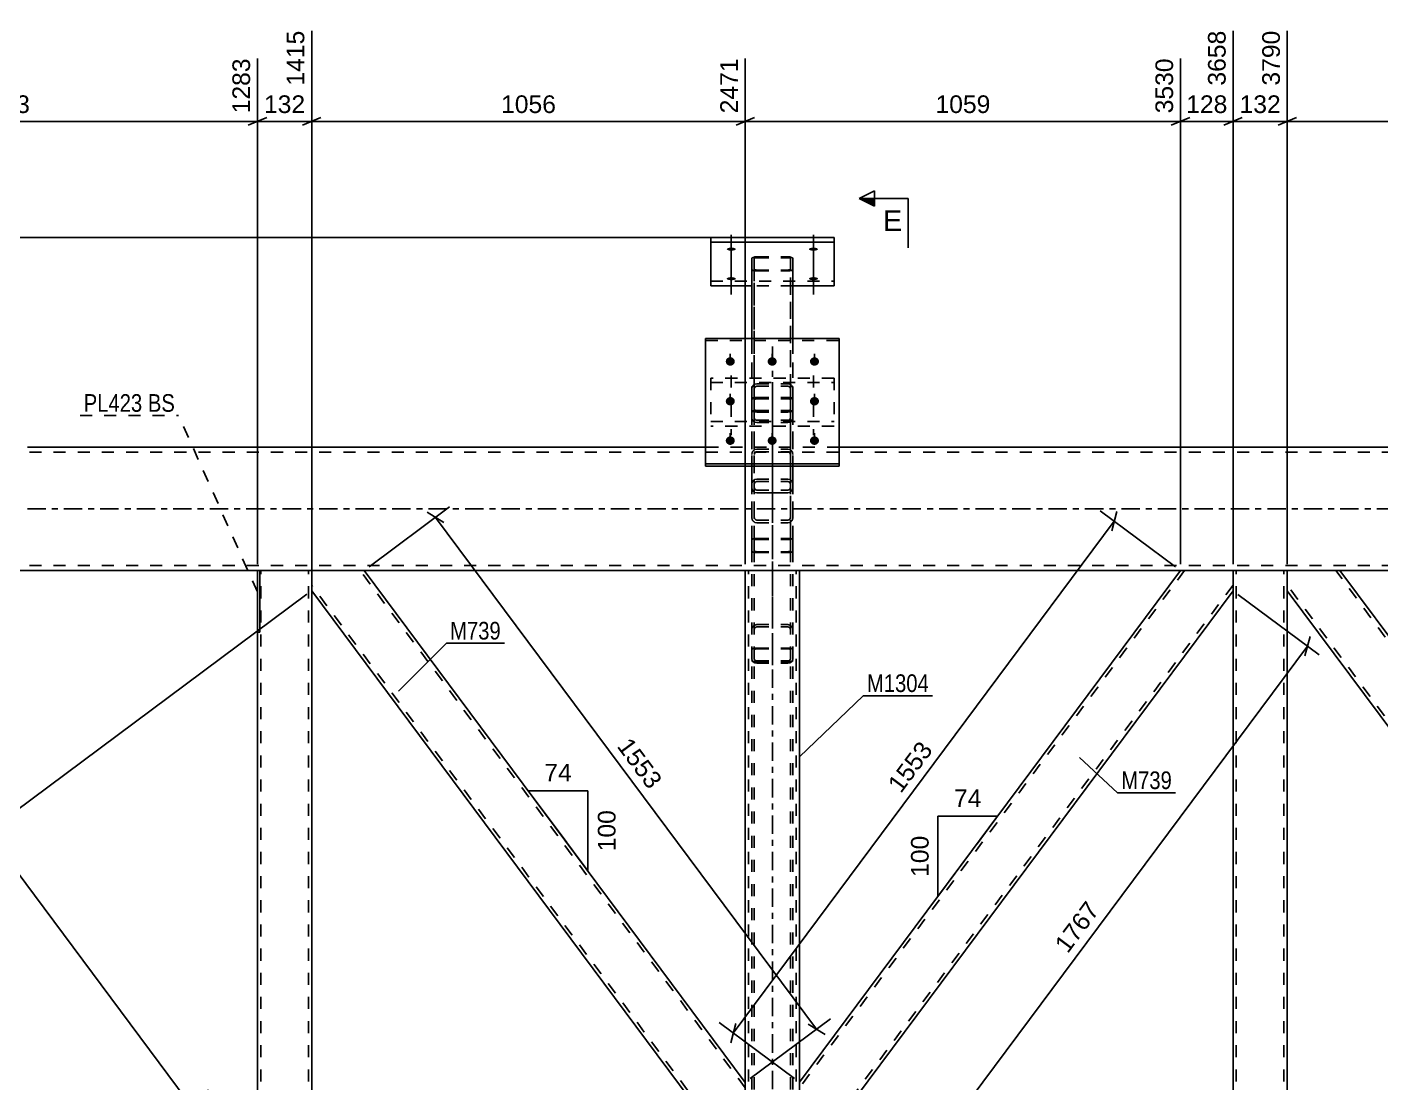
# Model space of a CAD drawing. Header units: millimetres. Extents: x -106 to 1083, y -547 to 294.
# Drawn here: x 45.4 to 265.1, y -93.2 to 78.2 of the extents above; entities that cross this region are included whole.
import ezdxf

# ---------------------------------------------------------------- set-up
doc = ezdxf.new("R2010")
doc.units = ezdxf.units.MM
doc.linetypes.add('DXK_LINE_DOT2', pattern=[3.9198, 1.9599, -1.9599])
doc.linetypes.add('DXK_LINE_DOT3', pattern=[5.9187, 2.979, -0.9799, 0.9799, -0.9799])
doc.styles.add('Arial', font='ARIAL.TTF', dxfattribs={"height": 0.2})
doc.styles.add('Arial Narrow', font='ARIALN.TTF', dxfattribs={"height": 0.2})

# ---------------------------------------------------------------- blocks, each defined once
blk = doc.blocks.new('Part-761556658-1424 - 1390')
at = {"color": 7, "linetype": 'DXK_LINE_DOT3'}
blk.add_line((166.34, -14.24), (166.34, -216.15), dxfattribs=at)
at = {"color": 7, "linetype": 'DXK_LINE_DOT2'}
for p, q in [((163, -22.85), (163.07, -22.75)), ((163, -207.87), (163, -22.85)), ((163.07, -22.75), (163.24, -22.66)), ((163.24, -22.66), (163.5, -22.6)), ((163.43, -22.8), (163.4, -22.85)), ((163.4, -207.87), (163.4, -22.85)), ((163.52, -22.76), (163.43, -22.8)), ((163.5, -22.6), (163.8, -22.58)), ((163.65, -22.73), (163.52, -22.76)), ((163.8, -22.72), (163.65, -22.73)), ((163.8, -22.58), (168.87, -22.58)), ((163.8, -22.72), (168.87, -22.72)), ((168.87, -22.58), (169.18, -22.6)), ((169.02, -22.73), (168.87, -22.72)), ((169.15, -22.76), (169.02, -22.73)), ((169.24, -22.8), (169.15, -22.76)), ((169.18, -22.6), (169.44, -22.66)), ((169.27, -22.85), (169.24, -22.8)), ((169.27, -207.87), (169.27, -22.85)), ((169.44, -22.66), (169.61, -22.75)), ((169.61, -22.75), (169.67, -22.85)), ((169.67, -207.87), (169.67, -22.85)), ((163.07, -24.69), (163, -24.59)), ((163.24, -24.78), (163.07, -24.69)), ((163.5, -24.84), (163.24, -24.78)), ((163.4, -24.59), (163.43, -24.64)), ((163.43, -24.64), (163.52, -24.68)), ((163.8, -24.86), (163.5, -24.84)), ((163.52, -24.68), (163.65, -24.71)), ((163.65, -24.71), (163.8, -24.72)), ((163.8, -24.72), (168.87, -24.72)), ((163.8, -24.86), (168.87, -24.86)), ((168.87, -24.72), (169.02, -24.71)), ((169.18, -24.84), (168.87, -24.86)), ((169.02, -24.71), (169.15, -24.68)), ((169.15, -24.68), (169.24, -24.64)), ((169.44, -24.78), (169.18, -24.84)), ((169.24, -24.64), (169.27, -24.59)), ((169.61, -24.69), (169.44, -24.78)), ((169.67, -24.59), (169.61, -24.69)), ((163.07, -197.73), (163, -198.7)), ((163.8, -196.18), (163.5, -196.37)), ((163.65, -197.53), (163.8, -197.44)), ((163.8, -196.18), (168.87, -196.18)), ((163.8, -197.44), (168.87, -197.44)), ((169.18, -196.37), (168.87, -196.18)), ((168.87, -197.44), (169.02, -197.53)), ((169.67, -198.7), (169.61, -197.73)), ((163.4, -198.7), (163.43, -198.22)), ((169.24, -198.22), (169.27, -198.7)), ((163.4, -202.67), (163, -202.67)), ((169.67, -202.67), (169.27, -202.67)), ((163, -207.87), (163.07, -208.84)), ((163.43, -208.36), (163.4, -207.87)), ((169.27, -207.87), (169.24, -208.36)), ((169.61, -208.84), (169.67, -207.87)), ((163.5, -210.2), (163.8, -210.39)), ((163.8, -209.13), (163.65, -209.04)), ((163.8, -209.13), (168.87, -209.13)), ((163.8, -210.39), (168.87, -210.39)), ((169.02, -209.04), (168.87, -209.13)), ((168.87, -210.39), (169.18, -210.2))]:
    blk.add_line(p, q, dxfattribs=at)
for centre, radius, start, end in [((166.13, -197.96), 3.07, 148.9118, 175.8159), ((164.97, -198.33), 1.54, 148.9118, 175.8159), ((167.71, -198.33), 1.54, 4.1841, 31.0882), ((166.55, -197.96), 3.07, 4.1841, 31.0882), ((164.97, -208.24), 1.54, 184.1841, 211.0882), ((167.71, -208.24), 1.54, 328.9118, 355.8159), ((166.13, -208.61), 3.07, 184.1841, 211.0882), ((166.55, -208.61), 3.07, 328.9118, 355.8159)]:
    blk.add_arc(centre, radius, start, end, dxfattribs=at)
blk = doc.blocks.new('Bolt-761556658-1760 - 1390')
at = {"linetype": 'Continuous'}
for points in [[(159.67, 42.39), (159.82, 42.38), (159.97, 42.37), (160.1, 42.34), (160.22, 42.31), (160.31, 42.26), (160.37, 42.22), (160.4, 42.16), (160.4, 42.11), (160.37, 42.06), (160.31, 42.01), (160.22, 41.97), (160.1, 41.94), (159.97, 41.91), (159.82, 41.89), (159.67, 41.89), (159.52, 41.89), (159.37, 41.91), (159.24, 41.94), (159.13, 41.97), (159.04, 42.01), (158.97, 42.06), (158.94, 42.11), (158.94, 42.16), (158.97, 42.22), (159.04, 42.26), (159.13, 42.31), (159.24, 42.34), (159.37, 42.37), (159.52, 42.38)], [(159.67, 37.6), (159.82, 37.6), (159.97, 37.58), (160.1, 37.55), (160.22, 37.52), (160.31, 37.48), (160.37, 37.43), (160.4, 37.38), (160.4, 37.32), (160.37, 37.27), (160.31, 37.22), (160.22, 37.18), (160.1, 37.15), (159.97, 37.12), (159.82, 37.1), (159.67, 37.1), (159.52, 37.1), (159.37, 37.12), (159.24, 37.15), (159.13, 37.18), (159.04, 37.22), (158.97, 37.27), (158.94, 37.32), (158.94, 37.38), (158.97, 37.43), (159.04, 37.48), (159.13, 37.52), (159.24, 37.55), (159.37, 37.58), (159.52, 37.6)]]:
    blk.add_hatch(color=1, dxfattribs=at).paths.add_polyline_path(points)
at = {"color": 1, "linetype": 'Continuous'}
for p, q in [((159.67, 44.46), (159.67, 39.57)), ((159.67, 39.67), (159.67, 34.78))]:
    blk.add_line(p, q, dxfattribs=at)
blk = doc.blocks.new('Part-761556658-1559 - 1390')
at = {"color": 2, "linetype": 'Continuous'}
for p, q in [((170.74, -93.05), (232.57, -10)), ((241.1, -13.28), (241.1, -10)), ((241.1, -13.28), (171.82, -106.33)), ((170.74, -106), (170.74, -93.05)), ((170.74, -107.79), (170.74, -106))]:
    blk.add_line(p, q, dxfattribs=at)
at = {"color": 7, "linetype": 'DXK_LINE_DOT2'}
for p, q in [((233.23, -10), (170.74, -93.94)), ((241.1, -10), (232.57, -10)), ((241.1, -12.38), (170.74, -106.89)), ((170.74, -107.65), (170.74, -106)), ((171.82, -106.33), (170.74, -107.79))]:
    blk.add_line(p, q, dxfattribs=at)
blk = doc.blocks.new('Part-761556658-1490 - 1390')
at = {"color": 7, "linetype": 'DXK_LINE_DOT2'}
for p, q in [((156.34, 21.23), (156.34, 13.41)), ((176.34, 21.23), (156.34, 21.23)), ((156.34, 20.48), (176.34, 20.48)), ((176.34, 21.23), (176.34, 13.41)), ((156.34, 14.16), (176.34, 14.16)), ((176.34, 13.41), (156.34, 13.41))]:
    blk.add_line(p, q, dxfattribs=at)
blk = doc.blocks.new('Part-761556658-1493 - 1390')
at = {"color": 2, "linetype": 'Continuous'}
for p, q in [((155.5, 6.95), (155.5, 27.67)), ((155.5, 27.67), (177.17, 27.67)), ((177.17, 27.67), (177.17, 6.95)), ((155.5, 7.31), (177.17, 7.31)), ((155.5, 6.95), (177.17, 6.95))]:
    blk.add_line(p, q, dxfattribs=at)
at = {"color": 7, "linetype": 'DXK_LINE_DOT2'}
blk.add_line((155.5, 27.31), (177.17, 27.31), dxfattribs=at)
blk = doc.blocks.new('Part-761556658-1494 - 1390')
at = {"color": 7, "linetype": 'DXK_LINE_DOT2'}
for p, q in [((163.8, 4.84), (163.5, 4.78)), ((163.65, 4.38), (163.8, 4.42)), ((163.8, 4.84), (168.87, 4.84)), ((163.8, 4.42), (168.87, 4.42)), ((169.18, 4.78), (168.87, 4.84)), ((168.87, 4.42), (169.02, 4.38)), ((163.07, 4.32), (163, 3.99)), ((163, -24.31), (163, 3.99)), ((163.4, 3.99), (163.43, 4.15)), ((163.4, -24.31), (163.4, 3.99)), ((163.43, 4.15), (163.52, 4.29)), ((163.52, 4.29), (163.65, 4.38)), ((169.02, 4.38), (169.15, 4.29)), ((169.15, 4.29), (169.24, 4.15)), ((169.24, 4.15), (169.27, 3.99)), ((169.27, -24.31), (169.27, 3.99)), ((169.67, 3.99), (169.61, 4.32)), ((169.67, -24.31), (169.67, 3.99)), ((163, -1.4), (163.07, -1.73)), ((163.43, -1.56), (163.4, -1.4)), ((163.52, -1.7), (163.43, -1.56)), ((163.5, -2.19), (163.8, -2.25)), ((163.65, -1.79), (163.52, -1.7)), ((163.8, -1.83), (163.65, -1.79)), ((163.8, -1.83), (168.87, -1.83)), ((169.02, -1.79), (168.87, -1.83)), ((168.87, -2.25), (169.18, -2.19)), ((169.15, -1.7), (169.02, -1.79)), ((169.24, -1.56), (169.15, -1.7)), ((169.27, -1.4), (169.24, -1.56)), ((169.61, -1.73), (169.67, -1.4)), ((163.8, -2.25), (168.87, -2.25)), ((163, -19.55), (163.07, -19.26)), ((163.07, -19.26), (163.24, -19.01)), ((163.24, -19.01), (163.5, -18.85)), ((163.43, -19.4), (163.4, -19.55)), ((163.52, -19.28), (163.43, -19.4)), ((163.5, -18.85), (163.8, -18.79)), ((163.65, -19.2), (163.52, -19.28)), ((163.8, -19.17), (163.65, -19.2)), ((163.8, -18.79), (168.87, -18.79)), ((163.8, -19.17), (168.87, -19.17)), ((168.87, -18.79), (169.18, -18.85)), ((169.02, -19.2), (168.87, -19.17)), ((169.15, -19.28), (169.02, -19.2)), ((169.24, -19.4), (169.15, -19.28)), ((169.18, -18.85), (169.44, -19.01)), ((169.27, -19.55), (169.24, -19.4)), ((169.44, -19.01), (169.61, -19.26)), ((169.61, -19.26), (169.67, -19.55)), ((163.07, -24.6), (163, -24.31)), ((163.24, -24.84), (163.07, -24.6)), ((163.5, -25), (163.24, -24.84)), ((163.4, -24.31), (163.43, -24.45)), ((163.43, -24.45), (163.52, -24.57)), ((163.8, -25.06), (163.5, -25)), ((163.52, -24.57), (163.65, -24.65)), ((163.65, -24.65), (163.8, -24.68)), ((163.8, -24.68), (168.87, -24.68)), ((163.8, -25.06), (168.87, -25.06)), ((168.87, -24.68), (169.02, -24.65)), ((169.18, -25), (168.87, -25.06)), ((169.02, -24.65), (169.15, -24.57)), ((169.15, -24.57), (169.24, -24.45)), ((169.44, -24.84), (169.18, -25)), ((169.24, -24.45), (169.27, -24.31)), ((169.61, -24.6), (169.44, -24.84)), ((169.67, -24.31), (169.61, -24.6))]:
    blk.add_line(p, q, dxfattribs=at)
at = {"color": 7, "linetype": 'DXK_LINE_DOT3'}
blk.add_line((166.34, -25.34), (166.34, 4.71), dxfattribs=at)
at = {"color": 7, "linetype": 'DXK_LINE_DOT2'}
for centre, start, end in [((163.84, 4.02), 114.3146, 159.2368), ((168.84, 4.02), 20.7632, 65.6854), ((163.84, -1.43), 200.7632, 245.6854), ((168.84, -1.43), 294.3146, 339.2368)]:
    blk.add_arc(centre, 0.827, start, end, dxfattribs=at)
blk = doc.blocks.new('Part-761556658-1560 - 1390')
at = {"color": 7, "linetype": 'DXK_LINE_DOT2'}
for p, q in [((163.07, 19.8), (163, 19.51)), ((163.24, 20.04), (163.07, 19.8)), ((163.5, 20.21), (163.24, 20.04)), ((163.43, 19.65), (163.52, 19.78)), ((163.8, 20.26), (163.5, 20.21)), ((163.52, 19.78), (163.65, 19.86)), ((163.65, 19.86), (163.8, 19.89)), ((163.8, 20.26), (168.87, 20.26)), ((163.8, 19.89), (168.87, 19.89)), ((169.18, 20.21), (168.87, 20.26)), ((168.87, 19.89), (169.02, 19.86)), ((169.02, 19.86), (169.15, 19.78)), ((169.15, 19.78), (169.24, 19.65)), ((169.44, 20.04), (169.18, 20.21)), ((169.61, 19.8), (169.44, 20.04)), ((169.67, 19.51), (169.61, 19.8)), ((163, 19.51), (163, 6.95)), ((163.4, 19.51), (163.43, 19.65)), ((163.4, 19.51), (163.4, 3.45)), ((169.24, 19.65), (169.27, 19.51)), ((169.27, 19.51), (169.27, 3.45)), ((169.67, 19.51), (169.67, 6.95)), ((163, 14.75), (163.07, 14.46)), ((163.07, 14.46), (163.24, 14.22)), ((163.24, 14.22), (163.5, 14.05)), ((163.43, 14.61), (163.4, 14.75)), ((163.52, 14.48), (163.43, 14.61)), ((163.5, 14.05), (163.8, 14)), ((163.65, 14.4), (163.52, 14.48)), ((163.8, 14.37), (163.65, 14.4)), ((163.8, 14.37), (168.87, 14.37)), ((163.8, 14), (168.87, 14)), ((169.02, 14.4), (168.87, 14.37)), ((168.87, 14), (169.18, 14.05)), ((169.15, 14.48), (169.02, 14.4)), ((169.24, 14.61), (169.15, 14.48)), ((169.18, 14.05), (169.44, 14.22)), ((169.27, 14.75), (169.24, 14.61)), ((169.44, 14.22), (169.61, 14.46)), ((169.61, 14.46), (169.67, 14.75)), ((163, 8.84), (163.07, 9.17)), ((163.43, 9), (163.4, 8.84)), ((163.52, 9.14), (163.43, 9)), ((163.5, 9.63), (163.8, 9.69)), ((163.65, 9.23), (163.52, 9.14)), ((163.8, 9.27), (163.65, 9.23)), ((163.8, 9.69), (168.87, 9.69)), ((163.8, 9.27), (168.87, 9.27)), ((168.87, 9.69), (169.18, 9.63)), ((169.02, 9.23), (168.87, 9.27)), ((169.15, 9.14), (169.02, 9.23)), ((169.24, 9), (169.15, 9.14)), ((169.27, 8.84), (169.24, 9)), ((169.61, 9.17), (169.67, 8.84)), ((163.4, 3.45), (163.43, 3.29)), ((163.43, 3.29), (163.52, 3.15)), ((163.52, 3.15), (163.65, 3.06)), ((163.65, 3.06), (163.8, 3.02)), ((163.8, 3.02), (168.87, 3.02)), ((168.87, 3.02), (169.02, 3.06)), ((169.02, 3.06), (169.15, 3.15)), ((169.15, 3.15), (169.24, 3.29)), ((169.24, 3.29), (169.27, 3.45))]:
    blk.add_line(p, q, dxfattribs=at)
at = {"color": 7, "linetype": 'DXK_LINE_DOT3'}
blk.add_line((166.34, 2.72), (166.34, 20.55), dxfattribs=at)
at = {"color": 2, "linetype": 'Continuous'}
for p, q in [((163, 6.95), (163, 3.45)), ((169.67, 6.95), (169.67, 3.45)), ((163.07, 3.12), (163, 3.45)), ((163.8, 2.6), (163.5, 2.66)), ((163.8, 2.6), (168.87, 2.6)), ((169.18, 2.66), (168.87, 2.6)), ((169.67, 3.45), (169.61, 3.12))]:
    blk.add_line(p, q, dxfattribs=at)
at = {"color": 7, "linetype": 'DXK_LINE_DOT2'}
for centre, start, end in [((163.84, 8.87), 114.32, 159.2417), ((168.84, 8.87), 20.7583, 65.68)]:
    blk.add_arc(centre, 0.827, start, end, dxfattribs=at)
at = {"color": 2, "linetype": 'Continuous'}
for centre, start, end in [((163.84, 3.42), 200.7583, 245.68), ((168.84, 3.42), 294.32, 339.2417)]:
    blk.add_arc(centre, 0.827, start, end, dxfattribs=at)
blk = doc.blocks.new('Part-761556658-1634 - 1390')
at = {"color": 7, "linetype": 'DXK_LINE_DOT3'}
blk.add_line((166.34, 26.35), (166.34, -15.34), dxfattribs=at)
at = {"color": 7, "linetype": 'DXK_LINE_DOT2'}
for p, q in [((163, 17.82), (163.06, 17.92)), ((163, 17.82), (163, 16.08)), ((163, -5.08), (163, 17.81)), ((163.06, 17.92), (163.24, 18.01)), ((163.24, 18.01), (163.5, 18.07)), ((163.43, 17.87), (163.4, 17.82)), ((163.4, 17.82), (163.4, 16.08)), ((163.4, -5.08), (163.4, 17.81)), ((163.52, 17.91), (163.43, 17.87)), ((163.5, 18.07), (163.8, 18.09)), ((163.65, 17.94), (163.52, 17.91)), ((163.8, 17.95), (163.65, 17.94)), ((163.8, 18.09), (168.87, 18.09)), ((163.8, 17.95), (168.87, 17.95)), ((168.87, 18.09), (169.18, 18.07)), ((169.02, 17.94), (168.87, 17.95)), ((169.15, 17.91), (169.02, 17.94)), ((169.24, 17.87), (169.15, 17.91)), ((169.18, 18.07), (169.44, 18.01)), ((169.27, 17.82), (169.24, 17.87)), ((169.27, 17.82), (169.27, 16.08)), ((169.27, 17.81), (169.27, -5.08)), ((169.44, 18.01), (169.61, 17.92)), ((169.61, 17.92), (169.67, 17.82)), ((169.67, 17.82), (169.67, 16.08)), ((169.67, -5.08), (169.67, 17.81)), ((163, 16.08), (163, -6.81)), ((163.06, 15.98), (163, 16.08)), ((163.24, 15.89), (163.06, 15.98)), ((163.5, 15.83), (163.24, 15.89)), ((163.4, 16.08), (163.4, -6.81)), ((163.4, 16.08), (163.43, 16.03)), ((163.43, 16.03), (163.52, 15.99)), ((163.8, 15.81), (163.5, 15.83)), ((163.52, 15.99), (163.65, 15.96)), ((163.65, 15.96), (163.8, 15.95)), ((163.8, 15.95), (168.87, 15.95)), ((163.8, 15.81), (168.87, 15.81)), ((168.87, 15.95), (169.02, 15.96)), ((169.18, 15.83), (168.87, 15.81)), ((169.02, 15.96), (169.15, 15.99)), ((169.15, 15.99), (169.24, 16.03)), ((169.44, 15.89), (169.18, 15.83)), ((169.24, 16.03), (169.27, 16.08)), ((169.27, 16.08), (169.27, -6.81)), ((169.61, 15.98), (169.44, 15.89)), ((169.67, 16.08), (169.61, 15.98)), ((169.67, 16.08), (169.67, -6.81)), ((163.07, -4.98), (163, -5.08)), ((163, -6.81), (163, -5.08)), ((163.24, -4.89), (163.07, -4.98)), ((163.5, -4.83), (163.24, -4.89)), ((163.4, -5.08), (163.43, -5.03)), ((163.4, -6.81), (163.4, -5.08)), ((163.43, -5.03), (163.52, -4.99)), ((163.8, -4.81), (163.5, -4.83)), ((163.52, -4.99), (163.65, -4.96)), ((163.65, -4.96), (163.8, -4.95)), ((163.8, -4.81), (168.87, -4.81)), ((163.8, -4.95), (168.87, -4.95)), ((169.18, -4.83), (168.87, -4.81)), ((168.87, -4.95), (169.02, -4.96)), ((169.02, -4.96), (169.15, -4.99)), ((169.15, -4.99), (169.24, -5.03)), ((169.44, -4.89), (169.18, -4.83)), ((169.24, -5.03), (169.27, -5.08)), ((169.27, -5.08), (169.27, -6.81)), ((169.61, -4.98), (169.44, -4.89)), ((169.67, -5.08), (169.61, -4.98)), ((169.67, -6.81), (169.67, -5.08)), ((163, -6.81), (163.07, -6.92)), ((163.07, -6.92), (163.24, -7.01)), ((163.24, -7.01), (163.5, -7.07)), ((163.43, -6.87), (163.4, -6.81)), ((163.52, -6.91), (163.43, -6.87)), ((163.5, -7.07), (163.8, -7.09)), ((163.65, -6.94), (163.52, -6.91)), ((163.8, -6.95), (163.65, -6.94)), ((163.8, -6.95), (168.87, -6.95)), ((163.8, -7.09), (168.87, -7.09)), ((169.02, -6.94), (168.87, -6.95)), ((168.87, -7.09), (169.18, -7.07)), ((169.15, -6.91), (169.02, -6.94)), ((169.24, -6.87), (169.15, -6.91)), ((169.18, -7.07), (169.44, -7.01)), ((169.27, -6.81), (169.24, -6.87)), ((169.44, -7.01), (169.61, -6.92)), ((169.61, -6.92), (169.67, -6.81))]:
    blk.add_line(p, q, dxfattribs=at)
blk = doc.blocks.new('Part-761556658-1639 - 1390')
at = {"color": 7, "linetype": 'DXK_LINE_DOT2'}
for p, q in [((163, 40.62), (163.06, 40.72)), ((163, 40.62), (163, 38.88)), ((163.06, 40.72), (163.24, 40.81)), ((163.24, 40.81), (163.5, 40.87)), ((163.43, 40.67), (163.4, 40.62)), ((163.4, 38.88), (163.4, 40.62)), ((163.4, 40.62), (163.4, 17.7)), ((163.52, 40.71), (163.43, 40.67)), ((163.5, 40.87), (163.8, 40.89)), ((163.65, 40.74), (163.52, 40.71)), ((163.8, 40.75), (163.65, 40.74)), ((163.8, 40.89), (168.87, 40.89)), ((163.8, 40.75), (168.87, 40.75)), ((168.87, 40.89), (169.18, 40.87)), ((169.02, 40.74), (168.87, 40.75)), ((169.15, 40.71), (169.02, 40.74)), ((169.24, 40.67), (169.15, 40.71)), ((169.18, 40.87), (169.44, 40.81)), ((169.27, 40.62), (169.24, 40.67)), ((169.27, 40.62), (169.27, 38.88)), ((169.27, 40.61), (169.27, 17.7)), ((169.44, 40.81), (169.61, 40.72)), ((169.61, 40.72), (169.67, 40.62)), ((169.67, 40.62), (169.67, 38.88)), ((163, 38.88), (163, 15.97)), ((163.06, 38.78), (163, 38.88)), ((163.24, 38.69), (163.06, 38.78)), ((163.5, 38.63), (163.24, 38.69)), ((163.4, 38.88), (163.4, 15.97)), ((163.4, 38.88), (163.43, 38.83)), ((163.43, 38.83), (163.52, 38.79)), ((163.8, 38.61), (163.5, 38.63)), ((163.52, 38.79), (163.65, 38.76)), ((163.65, 38.76), (163.8, 38.75)), ((163.8, 38.75), (168.87, 38.75)), ((163.8, 38.61), (168.87, 38.61)), ((168.87, 38.75), (169.02, 38.76)), ((169.18, 38.63), (168.87, 38.61)), ((169.02, 38.76), (169.15, 38.79)), ((169.15, 38.79), (169.24, 38.83)), ((169.44, 38.69), (169.18, 38.63)), ((169.24, 38.83), (169.27, 38.88)), ((169.27, 15.97), (169.27, 38.88)), ((169.61, 38.78), (169.44, 38.69)), ((169.67, 38.88), (169.61, 38.78)), ((169.67, 38.88), (169.67, 15.97)), ((163, 27.67), (163, 17.7)), ((169.67, 27.67), (169.67, 17.7)), ((163.07, 17.81), (163, 17.7)), ((163, 15.97), (163, 17.7)), ((163.24, 17.9), (163.07, 17.81)), ((163.5, 17.96), (163.24, 17.9)), ((163.4, 17.7), (163.43, 17.75)), ((163.4, 15.97), (163.4, 17.7)), ((163.43, 17.75), (163.52, 17.8)), ((163.8, 17.98), (163.5, 17.96)), ((163.52, 17.8), (163.65, 17.83)), ((163.65, 17.83), (163.8, 17.84)), ((163.8, 17.98), (168.87, 17.98)), ((163.8, 17.84), (168.87, 17.84)), ((169.18, 17.96), (168.87, 17.98)), ((168.87, 17.84), (169.02, 17.83)), ((169.02, 17.83), (169.15, 17.8)), ((169.15, 17.8), (169.24, 17.76)), ((169.44, 17.9), (169.18, 17.96)), ((169.24, 17.76), (169.27, 17.7)), ((169.27, 17.7), (169.27, 15.97)), ((169.61, 17.81), (169.44, 17.9)), ((169.67, 17.7), (169.61, 17.81)), ((169.67, 15.97), (169.67, 17.7)), ((163, 15.97), (163.07, 15.86)), ((163.07, 15.86), (163.24, 15.78)), ((163.24, 15.78), (163.5, 15.72)), ((163.43, 15.92), (163.4, 15.97)), ((163.52, 15.87), (163.43, 15.92)), ((163.5, 15.72), (163.8, 15.7)), ((163.65, 15.84), (163.52, 15.87)), ((163.8, 15.83), (163.65, 15.84)), ((163.8, 15.83), (168.87, 15.83)), ((163.8, 15.7), (168.87, 15.7)), ((169.02, 15.84), (168.87, 15.83)), ((168.87, 15.7), (169.18, 15.72)), ((169.15, 15.87), (169.02, 15.84)), ((169.24, 15.92), (169.15, 15.87)), ((169.18, 15.72), (169.44, 15.78)), ((169.27, 15.97), (169.24, 15.92)), ((169.44, 15.78), (169.61, 15.87)), ((169.61, 15.87), (169.67, 15.97))]:
    blk.add_line(p, q, dxfattribs=at)
at = {"color": 2, "linetype": 'Continuous'}
for p, q in [((163, 40.61), (163, 27.67)), ((169.67, 40.61), (169.67, 27.67))]:
    blk.add_line(p, q, dxfattribs=at)
blk = doc.blocks.new('Part-761556658-1679 - 1390')
at = {"color": 2, "linetype": 'Continuous'}
for p, q in [((155.5, 10), (45.43, 10)), ((393.01, 10), (177.17, 10)), ((82.77, -10), (45.43, -10)), ((1035.51, -10), (83.17, -10))]:
    blk.add_line(p, q, dxfattribs=at)
at = {"color": 7, "linetype": 'DXK_LINE_DOT2'}
for p, q in [((1035.51, 9.2), (45.43, 9.2)), ((177.17, 10), (155.5, 10)), ((1035.51, -9.2), (45.43, -9.2)), ((83.17, -10), (82.77, -10))]:
    blk.add_line(p, q, dxfattribs=at)
at = {"color": 7, "linetype": 'DXK_LINE_DOT3'}
blk.add_line((45.43, 0), (1035.51, 0), dxfattribs=at)
blk = doc.blocks.new('Part-761556658-1812 - 1390')
at = {"color": 2, "linetype": 'Continuous'}
for p, q in [((161.94, -93.06), (161.94, -10)), ((170.74, -93.05), (170.74, -10)), ((161.94, -200.36), (161.94, -119.61)), ((170.74, -200.36), (170.74, -119.62))]:
    blk.add_line(p, q, dxfattribs=at)
at = {"color": 7, "linetype": 'DXK_LINE_DOT2'}
for p, q in [((170.74, -10), (161.94, -10)), ((162.47, -202.67), (162.47, -10)), ((170.2, -202.67), (170.2, -10)), ((161.94, -119.61), (161.94, -93.06)), ((170.74, -119.62), (170.74, -93.05)), ((161.94, -202.67), (161.94, -200.36)), ((170.74, -202.67), (170.74, -200.36)), ((170.74, -202.67), (161.94, -202.67))]:
    blk.add_line(p, q, dxfattribs=at)
blk = doc.blocks.new('Bolt-761556658-1701 - 1390')
at = {"color": 1, "linetype": 'DXK_LINE_DOT2'}
for p, q in [((159.67, 21.66), (159.67, 16.77)), ((159.67, 16.87), (159.67, 11.98))]:
    blk.add_line(p, q, dxfattribs=at)
blk = doc.blocks.new('Part-761556658-1872 - 1390')
at = {"color": 7, "linetype": 'DXK_LINE_DOT2'}
for p, q in [((391.57, -10), (249.9, -200.28)), ((399.43, -10), (390.9, -10)), ((399.43, -12.38), (257.77, -202.67)), ((324.67, -98.97), (319.18, -106.33)), ((330.15, -106.33), (324.67, -113.7)), ((258.43, -202.67), (249.9, -202.67))]:
    blk.add_line(p, q, dxfattribs=at)
at = {"color": 2, "linetype": 'Continuous'}
for p, q in [((390.9, -10), (324.67, -98.97)), ((399.43, -13.28), (399.43, -10)), ((399.43, -13.28), (330.15, -106.33)), ((319.18, -106.33), (249.9, -199.39)), ((324.67, -113.7), (258.43, -202.67)), ((249.9, -202.67), (249.9, -199.39))]:
    blk.add_line(p, q, dxfattribs=at)
blk = doc.blocks.new('Bolt-761556658-1761 - 1390')
at = {"linetype": 'Continuous'}
for points in [[(159.5, 23.23), (159.35, 23.24), (159.21, 23.29), (159.07, 23.36), (158.96, 23.46), (158.87, 23.57), (158.81, 23.7), (158.78, 23.84), (158.78, 23.99), (158.81, 24.13), (158.87, 24.26), (158.96, 24.38), (159.07, 24.47), (159.21, 24.55), (159.35, 24.59), (159.5, 24.61), (159.66, 24.59), (159.8, 24.55), (159.94, 24.47), (160.05, 24.38), (160.14, 24.26), (160.2, 24.13), (160.23, 23.99), (160.23, 23.84), (160.2, 23.7), (160.14, 23.57), (160.05, 23.46), (159.94, 23.36), (159.8, 23.29), (159.66, 23.24)], [(166.3, 23.23), (166.15, 23.24), (166.01, 23.29), (165.87, 23.36), (165.76, 23.46), (165.67, 23.57), (165.61, 23.7), (165.58, 23.84), (165.58, 23.99), (165.61, 24.13), (165.67, 24.26), (165.76, 24.38), (165.87, 24.47), (166.01, 24.55), (166.15, 24.59), (166.3, 24.61), (166.46, 24.59), (166.6, 24.55), (166.74, 24.47), (166.85, 24.38), (166.94, 24.26), (167, 24.13), (167.03, 23.99), (167.03, 23.84), (167, 23.7), (166.94, 23.57), (166.85, 23.46), (166.74, 23.36), (166.6, 23.29), (166.46, 23.24)], [(173.17, 23.23), (173.02, 23.24), (172.87, 23.29), (172.74, 23.36), (172.63, 23.46), (172.54, 23.57), (172.47, 23.7), (172.44, 23.84), (172.44, 23.99), (172.47, 24.13), (172.54, 24.26), (172.63, 24.38), (172.74, 24.47), (172.87, 24.55), (173.02, 24.59), (173.17, 24.61), (173.32, 24.59), (173.47, 24.55), (173.6, 24.47), (173.72, 24.38), (173.81, 24.26), (173.87, 24.13), (173.9, 23.99), (173.9, 23.84), (173.87, 23.7), (173.81, 23.57), (173.72, 23.46), (173.6, 23.36), (173.47, 23.29), (173.32, 23.24)], [(159.5, 16.77), (159.35, 16.79), (159.21, 16.83), (159.07, 16.91), (158.96, 17), (158.87, 17.12), (158.81, 17.25), (158.78, 17.39), (158.78, 17.54), (158.81, 17.68), (158.87, 17.81), (158.96, 17.92), (159.07, 18.02), (159.21, 18.09), (159.35, 18.14), (159.5, 18.15), (159.66, 18.14), (159.8, 18.09), (159.94, 18.02), (160.05, 17.92), (160.14, 17.81), (160.2, 17.68), (160.23, 17.54), (160.23, 17.39), (160.2, 17.25), (160.14, 17.12), (160.05, 17), (159.94, 16.91), (159.8, 16.83), (159.66, 16.79)], [(173.17, 16.77), (173.02, 16.79), (172.87, 16.83), (172.74, 16.91), (172.63, 17), (172.54, 17.12), (172.47, 17.25), (172.44, 17.39), (172.44, 17.54), (172.47, 17.68), (172.54, 17.81), (172.63, 17.92), (172.74, 18.02), (172.87, 18.09), (173.02, 18.14), (173.17, 18.15), (173.32, 18.14), (173.47, 18.09), (173.6, 18.02), (173.72, 17.92), (173.81, 17.81), (173.87, 17.68), (173.9, 17.54), (173.9, 17.39), (173.87, 17.25), (173.81, 17.12), (173.72, 17), (173.6, 16.91), (173.47, 16.83), (173.32, 16.79)], [(159.5, 10.38), (159.35, 10.4), (159.21, 10.44), (159.07, 10.52), (158.96, 10.61), (158.87, 10.73), (158.81, 10.86), (158.78, 11), (158.78, 11.15), (158.81, 11.29), (158.87, 11.42), (158.96, 11.53), (159.07, 11.63), (159.21, 11.7), (159.35, 11.75), (159.5, 11.76), (159.66, 11.75), (159.8, 11.7), (159.94, 11.63), (160.05, 11.53), (160.14, 11.42), (160.2, 11.29), (160.23, 11.15), (160.23, 11), (160.2, 10.86), (160.14, 10.73), (160.05, 10.61), (159.94, 10.52), (159.8, 10.44), (159.66, 10.4)], [(166.3, 10.38), (166.15, 10.4), (166.01, 10.44), (165.87, 10.52), (165.76, 10.61), (165.67, 10.73), (165.61, 10.86), (165.58, 11), (165.58, 11.15), (165.61, 11.29), (165.67, 11.42), (165.76, 11.53), (165.87, 11.63), (166.01, 11.7), (166.15, 11.75), (166.3, 11.76), (166.46, 11.75), (166.6, 11.7), (166.74, 11.63), (166.85, 11.53), (166.94, 11.42), (167, 11.29), (167.03, 11.15), (167.03, 11), (167, 10.86), (166.94, 10.73), (166.85, 10.61), (166.74, 10.52), (166.6, 10.44), (166.46, 10.4)], [(173.17, 10.38), (173.02, 10.4), (172.87, 10.44), (172.74, 10.52), (172.63, 10.61), (172.54, 10.73), (172.47, 10.86), (172.44, 11), (172.44, 11.15), (172.47, 11.29), (172.54, 11.42), (172.63, 11.53), (172.74, 11.63), (172.87, 11.7), (173.02, 11.75), (173.17, 11.76), (173.32, 11.75), (173.47, 11.7), (173.6, 11.63), (173.72, 11.53), (173.81, 11.42), (173.87, 11.29), (173.9, 11.15), (173.9, 11), (173.87, 10.86), (173.81, 10.73), (173.72, 10.61), (173.6, 10.52), (173.47, 10.44), (173.32, 10.4)]]:
    blk.add_hatch(color=1, dxfattribs=at).paths.add_polyline_path(points)
at = {"color": 1, "linetype": 'Continuous'}
for p, q in [((159.5, 23.25), (159.5, 25.15)), ((166.3, 23.25), (166.3, 25.15)), ((173.17, 23.25), (173.17, 25.15)), ((159.5, 16.8), (159.5, 18.69)), ((173.17, 16.8), (173.17, 18.69)), ((159.5, 10.41), (159.5, 12.3)), ((166.3, 10.41), (166.3, 12.3)), ((173.17, 10.41), (173.17, 12.3))]:
    blk.add_line(p, q, dxfattribs=at)
blk = doc.blocks.new('Part-761556658-1766 - 1390')
at = {"color": 2, "linetype": 'Continuous'}
for p, q in [((156.34, 44.03), (156.34, 43.28)), ((156.34, 44.03), (176.34, 44.03)), ((176.34, 44.03), (176.34, 36.21)), ((156.34, 36.21), (156.34, 43.28)), ((156.34, 43.28), (176.34, 43.28)), ((163, 36.21), (156.34, 36.21)), ((176.34, 36.21), (169.67, 36.21))]:
    blk.add_line(p, q, dxfattribs=at)
at = {"color": 7, "linetype": 'DXK_LINE_DOT2'}
for p, q in [((156.34, 36.96), (176.34, 36.96)), ((169.67, 36.21), (163, 36.21))]:
    blk.add_line(p, q, dxfattribs=at)
blk = doc.blocks.new('Part-761556658-1781 - 1390')
at = {"color": 2, "linetype": 'Continuous'}
for p, q in [((83.17, -10), (82.77, -10)), ((82.77, -10), (82.77, -20)), ((83.17, -20), (83.17, -10)), ((82.77, -20), (83.17, -20))]:
    blk.add_line(p, q, dxfattribs=at)
blk = doc.blocks.new('Part-761556658-1786 - 1390')
at = {"color": 7, "linetype": 'DXK_LINE_DOT2'}
for p, q in [((82.77, -10), (83.17, -10)), ((82.77, -10), (82.77, -20)), ((83.17, -10), (83.17, -20)), ((82.77, -20), (83.17, -20))]:
    blk.add_line(p, q, dxfattribs=at)
blk = doc.blocks.new('Bolt-761556658-1904 - 1390')
at = {"color": 1, "linetype": 'DXK_LINE_DOT2'}
for p, q in [((173, 21.66), (173, 16.77)), ((173, 16.87), (173, 11.98))]:
    blk.add_line(p, q, dxfattribs=at)
blk = doc.blocks.new('Part-761556658-1807 - 1390')
at = {"color": 7, "linetype": 'DXK_LINE_DOT2'}
for p, q in [((249.9, -10), (241.1, -10)), ((241.1, -13.28), (241.1, -10)), ((241.63, -202.67), (241.63, -10)), ((249.37, -202.67), (249.37, -10)), ((249.9, -13.28), (249.9, -10)), ((241.1, -202.67), (241.1, -199.39)), ((249.9, -202.67), (249.9, -199.39)), ((249.9, -202.67), (241.1, -202.67))]:
    blk.add_line(p, q, dxfattribs=at)
at = {"color": 2, "linetype": 'Continuous'}
for p, q in [((241.1, -199.39), (241.1, -13.28)), ((249.9, -199.39), (249.9, -13.28))]:
    blk.add_line(p, q, dxfattribs=at)
blk = doc.blocks.new('Part-761556658-1857 - 1390')
at = {"color": 2, "linetype": 'Continuous'}
for p, q in [((249.9, -10), (249.9, -13.28)), ((324.67, -98.97), (258.43, -10)), ((249.9, -13.28), (319.18, -106.33)), ((324, -99.86), (319.18, -106.33)), ((324, -99.86), (324.67, -98.97))]:
    blk.add_line(p, q, dxfattribs=at)
at = {"color": 7, "linetype": 'DXK_LINE_DOT2'}
for p, q in [((258.43, -10), (249.9, -10)), ((324.33, -99.41), (257.77, -10)), ((319.51, -105.89), (249.9, -12.38)), ((324.62, -99.03), (324, -99.86)), ((319.51, -105.89), (319.54, -105.85))]:
    blk.add_line(p, q, dxfattribs=at)
blk = doc.blocks.new('Part-761556658-1882 - 1390')
at = {"color": 2, "linetype": 'Continuous'}
for p, q in [((91.57, -13.28), (91.57, -10)), ((100.1, -10), (161.94, -93.06)), ((160.85, -106.33), (91.57, -13.28)), ((161.94, -93.06), (161.94, -107.8))]:
    blk.add_line(p, q, dxfattribs=at)
at = {"color": 7, "linetype": 'DXK_LINE_DOT2'}
for p, q in [((100.1, -10), (91.57, -10)), ((161.94, -93.95), (99.43, -10)), ((161.94, -106.9), (91.57, -12.38)), ((161.94, -107.8), (160.85, -106.33))]:
    blk.add_line(p, q, dxfattribs=at)
blk = doc.blocks.new('Part-761556658-1887 - 1390')
at = {"color": 7, "linetype": 'DXK_LINE_DOT2'}
for p, q in [((91.57, -10), (82.77, -10)), ((82.77, -20), (82.77, -10)), ((83.3, -202.67), (83.3, -10)), ((91.03, -202.67), (91.03, -10)), ((91.57, -13.28), (91.57, -10)), ((82.77, -202.67), (82.77, -192.67)), ((91.57, -202.67), (91.57, -199.39)), ((91.57, -202.67), (82.77, -202.67))]:
    blk.add_line(p, q, dxfattribs=at)
at = {"color": 2, "linetype": 'Continuous'}
for p, q in [((91.57, -199.39), (91.57, -13.28)), ((82.77, -192.67), (82.77, -20))]:
    blk.add_line(p, q, dxfattribs=at)
blk = doc.blocks.new('Bolt-761556658-1908 - 1390')
at = {"linetype": 'Continuous'}
for points in [[(173, 42.39), (173.16, 42.38), (173.3, 42.37), (173.44, 42.34), (173.55, 42.31), (173.64, 42.26), (173.7, 42.22), (173.73, 42.16), (173.73, 42.11), (173.7, 42.06), (173.64, 42.01), (173.55, 41.97), (173.44, 41.94), (173.3, 41.91), (173.16, 41.89), (173, 41.89), (172.85, 41.89), (172.71, 41.91), (172.57, 41.94), (172.46, 41.97), (172.37, 42.01), (172.31, 42.06), (172.27, 42.11), (172.27, 42.16), (172.31, 42.22), (172.37, 42.26), (172.46, 42.31), (172.57, 42.34), (172.71, 42.37), (172.85, 42.38)], [(173, 37.6), (173.16, 37.6), (173.3, 37.58), (173.44, 37.55), (173.55, 37.52), (173.64, 37.48), (173.7, 37.43), (173.73, 37.38), (173.73, 37.32), (173.7, 37.27), (173.64, 37.22), (173.55, 37.18), (173.44, 37.15), (173.3, 37.12), (173.16, 37.1), (173, 37.1), (172.85, 37.1), (172.71, 37.12), (172.57, 37.15), (172.46, 37.18), (172.37, 37.22), (172.31, 37.27), (172.27, 37.32), (172.27, 37.38), (172.31, 37.43), (172.37, 37.48), (172.46, 37.52), (172.57, 37.55), (172.71, 37.58), (172.85, 37.6)]]:
    blk.add_hatch(color=1, dxfattribs=at).paths.add_polyline_path(points)
at = {"color": 1, "linetype": 'Continuous'}
for p, q in [((173, 44.46), (173, 39.57)), ((173, 39.67), (173, 34.78))]:
    blk.add_line(p, q, dxfattribs=at)
blk = doc.blocks.new('StraightDimension-761556658-20613 - 1390')
at = {"color": 7, "linetype": 'Continuous'}
for p, q in [((241.1, -9), (241.1, 77.58)), ((232.57, -9), (232.57, 73.08)), ((231.07, 62.28), (234.07, 63.48)), ((232.57, 62.88), (241.1, 62.88)), ((242.6, 63.48), (239.6, 62.28))]:
    blk.add_line(p, q, dxfattribs=at)
at = {"color": 0}
blk.add_wipeout([(240.77, 63.63), (240.77, 67.83), (232.9, 67.83), (232.9, 63.63)], dxfattribs=at)
at = {"color": 0, "linetype": 'Continuous'}
blk.add_wipeout([(240.5, 78.18), (236.3, 78.18), (236.3, 68.08), (240.5, 68.08)], dxfattribs=at)
at = {"color": 3, "linetype": 'Continuous', "style": 'Arial'}
blk.add_text('3658', height=2.865, rotation=90.0002, dxfattribs=at).set_placement((239.9, 68.68))
at = {"color": 3, "style": 'Arial'}
blk.add_text('128', height=2.865, dxfattribs=at).set_placement((233.5, 64.23))
blk = doc.blocks.new('StraightDimension-761556658-20615 - 1390')
at = {"color": 7, "linetype": 'Continuous'}
for p, q in [((91.57, -12.28), (91.57, 77.58)), ((161.94, -9), (161.94, 73.08)), ((93.07, 63.48), (90.07, 62.28)), ((91.57, 62.88), (161.94, 62.88)), ((160.44, 62.28), (163.44, 63.48))]:
    blk.add_line(p, q, dxfattribs=at)
at = {"color": 0, "linetype": 'Continuous'}
blk.add_wipeout([(161.34, 73.68), (157.14, 73.68), (157.14, 63.58), (161.34, 63.58)], dxfattribs=at)
at = {"color": 0}
blk.add_wipeout([(131.8, 63.63), (131.8, 67.83), (121.71, 67.83), (121.71, 63.63)], dxfattribs=at)
at = {"color": 3, "linetype": 'Continuous', "style": 'Arial'}
blk.add_text('2471', height=2.865, rotation=90.0002, dxfattribs=at).set_placement((160.74, 64.18))
at = {"color": 3, "style": 'Arial'}
blk.add_text('1056', height=2.865, dxfattribs=at).set_placement((122.31, 64.23))
blk = doc.blocks.new('StraightDimension-761556658-20617 - 1390')
at = {"color": 7, "linetype": 'Continuous'}
for p, q in [((82.77, -9), (82.77, 73.08)), ((0, 11), (0, 66.4)), ((1.5, 63.48), (-1.5, 62.28)), ((0, 62.88), (82.77, 62.88)), ((81.27, 62.28), (84.27, 63.48))]:
    blk.add_line(p, q, dxfattribs=at)
at = {"color": 0, "linetype": 'Continuous'}
for points in [[(82.17, 73.68), (77.97, 73.68), (77.97, 63.58), (82.17, 63.58)], [(-0.6, 67), (-4.8, 67), (-4.8, 63.58), (-0.6, 63.58)]]:
    blk.add_wipeout(points, dxfattribs=at)
at = {"color": 0}
blk.add_wipeout([(46.43, 63.63), (46.43, 67.83), (36.34, 67.83), (36.34, 63.63)], dxfattribs=at)
at = {"color": 3, "linetype": 'Continuous', "style": 'Arial'}
for s, height, p in [('1283', 2.865, (81.57, 64.18)), ('0', 2.87, (-1.2, 64.18))]:
    blk.add_text(s, height=height, rotation=90.0002, dxfattribs=at).set_placement(p)
at = {"color": 3, "style": 'Arial'}
blk.add_text('1283', height=2.865, dxfattribs=at).set_placement((36.94, 64.23))
blk = doc.blocks.new('AngleDimension-761556658-21265 - 1390')
at = {"color": 7, "linetype": 'Continuous'}
for p, q in [((193.2, -49.89), (202.87, -49.89)), ((193.2, -62.88), (202.87, -49.89)), ((193.2, -62.88), (193.2, -49.89)), ((199.56, -54.34), (202.87, -49.89))]:
    blk.add_line(p, q, dxfattribs=at)
at = {"color": 0}
for points in [[(200.86, -48.99), (200.86, -44.79), (195.21, -44.79), (195.21, -48.99)], [(192.3, -52.45), (188.1, -52.45), (188.1, -60.32), (192.3, -60.32)]]:
    blk.add_wipeout(points, dxfattribs=at)
at = {"color": 3, "style": 'Arial'}
blk.add_text('74', height=2.865, dxfattribs=at).set_placement((195.81, -48.39))
blk.add_text('100', height=2.865, rotation=90.0002, dxfattribs=at).set_placement((191.7, -59.72))
blk = doc.blocks.new('StraightDimension-761556658-20611 - 1390')
at = {"color": 7, "linetype": 'Continuous'}
for p, q in [((249.9, -9), (249.9, 77.58)), ((390.9, -9), (390.9, 73.08)), ((251.4, 63.48), (248.4, 62.28)), ((249.9, 62.88), (390.9, 62.88)), ((389.4, 62.28), (392.4, 63.48))]:
    blk.add_line(p, q, dxfattribs=at)
at = {"color": 0, "linetype": 'Continuous'}
blk.add_wipeout([(390.3, 73.68), (386.1, 73.68), (386.1, 63.58), (390.3, 63.58)], dxfattribs=at)
at = {"color": 0}
blk.add_wipeout([(325.45, 63.63), (325.45, 67.83), (315.35, 67.83), (315.35, 63.63)], dxfattribs=at)
at = {"color": 3, "linetype": 'Continuous', "style": 'Arial'}
blk.add_text('5905', height=2.865, rotation=90.0002, dxfattribs=at).set_placement((389.7, 64.18))
at = {"color": 3, "style": 'Arial'}
blk.add_text('2115', height=2.865, dxfattribs=at).set_placement((315.95, 64.23))
blk = doc.blocks.new('StraightDimension-761556658-20612 - 1390')
at = {"color": 7, "linetype": 'Continuous'}
for p, q in [((241.1, -9), (241.1, 77.58)), ((249.9, -9), (249.9, 77.58)), ((239.6, 62.28), (242.6, 63.48)), ((241.1, 62.88), (249.9, 62.88)), ((251.4, 63.48), (248.4, 62.28))]:
    blk.add_line(p, q, dxfattribs=at)
at = {"color": 0}
blk.add_wipeout([(249.44, 63.63), (249.44, 67.83), (241.56, 67.83), (241.56, 63.63)], dxfattribs=at)
at = {"color": 0, "linetype": 'Continuous'}
blk.add_wipeout([(249.3, 78.18), (245.1, 78.18), (245.1, 68.08), (249.3, 68.08)], dxfattribs=at)
at = {"color": 3, "linetype": 'Continuous', "style": 'Arial'}
blk.add_text('3790', height=2.865, rotation=90.0002, dxfattribs=at).set_placement((248.7, 68.68))
at = {"color": 3, "style": 'Arial'}
blk.add_text('132', height=2.865, dxfattribs=at).set_placement((242.16, 64.23))
blk = doc.blocks.new('StraightDimension-761556658-20614 - 1390')
at = {"color": 7, "linetype": 'Continuous'}
for p, q in [((161.94, -9), (161.94, 73.08)), ((232.57, -9), (232.57, 73.08)), ((163.44, 63.48), (160.44, 62.28)), ((161.94, 62.88), (232.57, 62.88)), ((231.07, 62.28), (234.07, 63.48))]:
    blk.add_line(p, q, dxfattribs=at)
at = {"color": 0, "linetype": 'Continuous'}
blk.add_wipeout([(231.97, 73.68), (227.77, 73.68), (227.77, 63.58), (231.97, 63.58)], dxfattribs=at)
at = {"color": 0}
blk.add_wipeout([(202.3, 63.63), (202.3, 67.83), (192.21, 67.83), (192.21, 63.63)], dxfattribs=at)
at = {"color": 3, "linetype": 'Continuous', "style": 'Arial'}
blk.add_text('3530', height=2.865, rotation=90.0002, dxfattribs=at).set_placement((231.37, 64.18))
at = {"color": 3, "style": 'Arial'}
blk.add_text('1059', height=2.865, dxfattribs=at).set_placement((192.81, 64.23))
blk = doc.blocks.new('StraightDimension-761556658-20616 - 1390')
at = {"color": 7, "linetype": 'Continuous'}
for p, q in [((91.57, -12.28), (91.57, 77.58)), ((82.77, -9), (82.77, 73.08)), ((81.27, 62.28), (84.27, 63.48)), ((82.77, 62.88), (91.57, 62.88)), ((93.07, 63.48), (90.07, 62.28))]:
    blk.add_line(p, q, dxfattribs=at)
at = {"color": 0}
blk.add_wipeout([(91.1, 63.63), (91.1, 67.83), (83.23, 67.83), (83.23, 63.63)], dxfattribs=at)
at = {"color": 0, "linetype": 'Continuous'}
blk.add_wipeout([(90.97, 78.18), (86.77, 78.18), (86.77, 68.08), (90.97, 68.08)], dxfattribs=at)
at = {"color": 3, "linetype": 'Continuous', "style": 'Arial'}
blk.add_text('1415', height=2.865, rotation=90.0002, dxfattribs=at).set_placement((90.37, 68.68))
at = {"color": 3, "style": 'Arial'}
blk.add_text('132', height=2.865, dxfattribs=at).set_placement((83.83, 64.23))
blk = doc.blocks.new('StraightDimension-761556658-21599 - 1390')
at = {"color": 7, "linetype": 'Continuous'}
for p, q in [((90.76, -13.87), (37.03, -53.88)), ((40.33, -53.29), (37.58, -51.6)), ((38.96, -52.45), (109.33, -146.97)), ((161.14, -108.39), (107.4, -148.4)), ((107.95, -146.12), (110.7, -147.81))]:
    blk.add_line(p, q, dxfattribs=at)
at = {"color": 0}
blk.add_wipeout([(77.76, -103.31), (81.13, -100.8), (75.1, -92.7), (71.73, -95.21)], dxfattribs=at)
at = {"color": 3, "style": 'Arial'}
blk.add_text('1768', height=2.865, rotation=-53.3309, dxfattribs=at).set_placement((72.57, -95.33))
blk = doc.blocks.new('AngleDimension-761556658-21225 - 1390')
at = {"color": 7, "linetype": 'Continuous'}
for p, q in [((132.96, -54.14), (126.7, -45.74)), ((136.38, -45.74), (126.7, -45.74)), ((136.38, -58.73), (126.7, -45.74)), ((136.38, -58.73), (136.38, -45.74))]:
    blk.add_line(p, q, dxfattribs=at)
at = {"color": 0}
for points in [[(134.36, -44.84), (134.36, -40.64), (128.72, -40.64), (128.72, -44.84)], [(141.48, -48.3), (137.28, -48.3), (137.28, -56.17), (141.48, -56.17)]]:
    blk.add_wipeout(points, dxfattribs=at)
at = {"color": 3, "style": 'Arial'}
blk.add_text('74', height=2.865, dxfattribs=at).set_placement((129.32, -44.24))
blk.add_text('100', height=2.865, rotation=90.0002, dxfattribs=at).set_placement((140.88, -55.57))
blk = doc.blocks.new('StraightDimension-761556658-21405 - 1390')
at = {"color": 7, "linetype": 'Continuous'}
for p, q in [((41.21, -11.5), (40.01, -8.5)), ((81.77, -10), (37.76, -10)), ((40.61, -202.67), (40.61, -10)), ((40.01, -201.17), (41.21, -204.17)), ((81.77, -202.67), (37.76, -202.67))]:
    blk.add_line(p, q, dxfattribs=at)
at = {"color": 0}
blk.add_wipeout([(39.86, -101.29), (35.66, -101.29), (35.66, -111.38), (39.86, -111.38)], dxfattribs=at)
at = {"color": 3, "style": 'Arial'}
blk.add_text('2890', height=2.865, rotation=90.0002, dxfattribs=at).set_placement((39.26, -110.78))
blk = doc.blocks.new('StraightDimension-761556658-21413 - 1390')
at = {"color": 7, "linetype": 'Continuous'}
for p, q in [((100.9, -9.4), (113.95, 0.31)), ((113.04, -2.23), (110.29, -0.54)), ((111.67, -1.39), (173.51, -84.45)), ((162.74, -92.46), (175.79, -82.75)), ((172.13, -83.6), (174.88, -85.29))]:
    blk.add_line(p, q, dxfattribs=at)
at = {"color": 0}
blk.add_wipeout([(146.2, -46.52), (149.57, -44.01), (143.54, -35.91), (140.17, -38.42)], dxfattribs=at)
at = {"color": 3, "style": 'Arial'}
blk.add_text('1553', height=2.865, rotation=-53.3309, dxfattribs=at).set_placement((141.01, -38.54))
blk = doc.blocks.new('StraightDimension-761556658-21501 - 1390')
at = {"color": 7, "linetype": 'Continuous'}
for p, q in [((160, -85.06), (221.83, -2.01)), ((231.77, -9.4), (219.55, -0.3)), ((221.42, -3.57), (222.25, -0.45)), ((169.94, -92.45), (157.72, -83.35)), ((160.42, -83.49), (159.59, -86.62))]:
    blk.add_line(p, q, dxfattribs=at)
at = {"color": 0}
blk.add_wipeout([(193.33, -39.04), (189.96, -36.53), (183.93, -44.62), (187.3, -47.13)], dxfattribs=at)
at = {"color": 3, "style": 'Arial'}
blk.add_text('1553', height=2.865, rotation=53.3309, dxfattribs=at).set_placement((187.18, -46.29))
blk = doc.blocks.new('StraightDimension-761556658-21580 - 1390')
at = {"color": 7, "linetype": 'Continuous'}
for p, q in [((241.9, -13.88), (255.1, -23.7)), ((252.76, -23.83), (253.59, -20.7)), ((182.81, -116.77), (253.17, -22.27)), ((171.54, -108.38), (184.74, -118.21)), ((183.22, -115.21), (182.4, -118.34))]:
    blk.add_line(p, q, dxfattribs=at)
at = {"color": 0}
blk.add_wipeout([(220.4, -65.02), (217.04, -62.52), (211.01, -70.61), (214.38, -73.12)], dxfattribs=at)
at = {"color": 3, "style": 'Arial'}
blk.add_text('1767', height=2.865, rotation=53.3309, dxfattribs=at).set_placement((214.25, -72.28))
blk = doc.blocks.new('StraightDimension-761556658-21870 - 1390')
at = {"color": 7, "linetype": 'Continuous'}
for p, q in [((156.74, 44.03), (-54.6, 44.03)), ((-51.15, 42.53), (-52.35, 45.53)), ((-51.75, -230.67), (-51.75, 44.03)), ((-2.67, -230.67), (-54.6, -230.67)), ((-52.35, -229.17), (-51.15, -232.17))]:
    blk.add_line(p, q, dxfattribs=at)
at = {"color": 0}
blk.add_wipeout([(-52.5, -88.27), (-56.7, -88.27), (-56.7, -98.37), (-52.5, -98.37)], dxfattribs=at)
at = {"color": 3, "style": 'Arial'}
blk.add_text('4120', height=2.865, rotation=90.0002, dxfattribs=at).set_placement((-53.1, -97.77))
blk = doc.blocks.new('Mark-761556658-22615 - 1390')
at = {"color": 0}
blk.add_wipeout([(191.74, -29.72), (191.74, -26.72), (181.69, -26.72), (181.69, -29.72)], dxfattribs=at)
blk.add_wipeout([(191.74, -29.72), (191.74, -26.72), (181.69, -26.72), (181.69, -29.72)], dxfattribs=at)
at = {"color": 30, "linetype": 'Continuous'}
for p, q in [((170.74, -40.22), (181.09, -30.32)), ((181.09, -30.32), (192.34, -30.32))]:
    blk.add_line(p, q, dxfattribs=at)
at = {"color": 3, "style": 'Arial Narrow'}
blk.add_text('M1304', height=2.863, dxfattribs=at).set_placement((181.69, -29.72))
blk = doc.blocks.new('Mark-761556658-20294 - 1390')
at = {"color": 0}
blk.add_wipeout([(122.26, -21.2), (122.26, -18.2), (114.04, -18.2), (114.04, -21.2)], dxfattribs=at)
blk.add_wipeout([(122.26, -21.2), (122.26, -18.2), (114.04, -18.2), (114.04, -21.2)], dxfattribs=at)
at = {"color": 30, "linetype": 'Continuous'}
for p, q in [((105.66, -29.58), (113.44, -21.8)), ((113.44, -21.8), (122.86, -21.8))]:
    blk.add_line(p, q, dxfattribs=at)
at = {"color": 3, "style": 'Arial Narrow'}
blk.add_text('M739', height=2.863, dxfattribs=at).set_placement((114.04, -21.2))
blk = doc.blocks.new('MarkSet-761556658-3413 - 1390')
at = {"color": 0}
blk.add_wipeout([(64.09, 15.75), (64.09, 18.75), (54.58, 18.75), (54.58, 15.75)], dxfattribs=at)
blk.add_wipeout([(64.09, 15.75), (64.09, 18.75), (54.58, 18.75), (54.58, 15.75)], dxfattribs=at)
blk.add_wipeout([(69.37, 15.75), (69.37, 18.75), (64.99, 18.75), (64.99, 15.75)], dxfattribs=at)
blk.add_wipeout([(69.37, 15.75), (69.37, 18.75), (64.99, 18.75), (64.99, 15.75)], dxfattribs=at)
at = {"color": 30, "linetype": 'DXK_LINE_DOT2'}
for p in [(53.98, 15.15), (82.77, -13.47)]:
    blk.add_line(p, (69.97, 15.15), dxfattribs=at)
at = {"color": 3, "style": 'Arial Narrow'}
for s, p in [('PL423', (54.58, 15.75)), ('BS', (64.99, 15.75))]:
    blk.add_text(s, height=2.863, dxfattribs=at).set_placement(p)
blk = doc.blocks.new('Mark-761556658-20255 - 1390')
at = {"color": 0}
blk.add_wipeout([(231.18, -45.47), (231.18, -42.47), (222.96, -42.47), (222.96, -45.47)], dxfattribs=at)
blk.add_wipeout([(231.18, -45.47), (231.18, -42.47), (222.96, -42.47), (222.96, -45.47)], dxfattribs=at)
at = {"color": 30, "linetype": 'Continuous'}
for p, q in [((216.19, -40.33), (222.36, -46.07)), ((222.36, -46.07), (231.78, -46.07))]:
    blk.add_line(p, q, dxfattribs=at)
at = {"color": 3, "style": 'Arial Narrow'}
blk.add_text('M739', height=2.863, dxfattribs=at).set_placement((222.96, -45.47))
blk = doc.blocks.new('SectionMark-761556658-22776 - 1390')
at = {"linetype": 'Continuous'}
for points in [[(182.9, 50.36), (182.9, 49.11), (180.4, 50.36)], [(182.9, -236.76), (182.9, -238.01), (180.4, -238.01)]]:
    blk.add_hatch(color=6, dxfattribs=at).paths.add_polyline_path(points)
at = {"color": 6, "linetype": 'Continuous'}
for p, q in [((180.4, 50.36), (182.9, 51.61)), ((182.9, 49.11), (182.9, 51.61)), ((188.4, 50.36), (180.4, 50.36)), ((180.4, 50.36), (182.9, 49.11)), ((180.4, -238.01), (182.9, -236.76)), ((182.9, -236.76), (182.9, -239.26)), ((188.4, -238.01), (180.4, -238.01)), ((182.9, -239.26), (180.4, -238.01))]:
    blk.add_line(p, q, dxfattribs=at)
at = {"color": 0, "linetype": 'Continuous'}
for points in [[(187.4, 45.11), (187.4, 48.61), (184.29, 48.61), (184.29, 45.11)], [(187.4, -236.26), (187.4, -232.76), (184.29, -232.76), (184.29, -236.26)]]:
    blk.add_wipeout(points, dxfattribs=at)
at = {"color": 6, "linetype": 'Continuous'}
for p, q in [((188.4, 50.36), (188.4, 42.36)), ((188.4, -238.01), (188.4, -230.01))]:
    blk.add_line(p, q, dxfattribs=at)
at = {"color": 3, "linetype": 'Continuous', "style": 'Arial'}
for p in [(184.29, 45.11), (184.29, -236.26)]:
    blk.add_text('E', height=3.34, dxfattribs=at).set_placement(p)

msp = doc.modelspace()

# ---------------------------------------------------------------- block references
for name in ['Part-761556658-1766 - 1390', 'Bolt-761556658-1760 - 1390', 'Bolt-761556658-1908 - 1390', 'Part-761556658-1639 - 1390', 'Part-761556658-1493 - 1390', 'Bolt-761556658-1761 - 1390', 'Part-761556658-1634 - 1390', 'Part-761556658-1490 - 1390', 'Bolt-761556658-1701 - 1390', 'Part-761556658-1560 - 1390', 'Bolt-761556658-1904 - 1390', 'Part-761556658-1679 - 1390', 'Part-761556658-1494 - 1390', 'Part-761556658-1781 - 1390', 'Part-761556658-1786 - 1390', 'Part-761556658-1887 - 1390', 'Part-761556658-1882 - 1390', 'Part-761556658-1812 - 1390', 'Part-761556658-1559 - 1390', 'Part-761556658-1807 - 1390', 'Part-761556658-1872 - 1390', 'Part-761556658-1857 - 1390', 'Part-761556658-1424 - 1390']:
    msp.add_blockref(name, (0, 0))

# ---------------------------------------------------------------- next in the draw order: block references
for name in ['StraightDimension-761556658-20615 - 1390', 'StraightDimension-761556658-20613 - 1390', 'StraightDimension-761556658-20611 - 1390', 'StraightDimension-761556658-20617 - 1390', 'StraightDimension-761556658-21599 - 1390', 'AngleDimension-761556658-21265 - 1390']:
    msp.add_blockref(name, (0, 0))

# ---------------------------------------------------------------- next in the draw order: block references
for name in ['StraightDimension-761556658-20616 - 1390', 'StraightDimension-761556658-20612 - 1390', 'StraightDimension-761556658-20614 - 1390', 'AngleDimension-761556658-21225 - 1390']:
    msp.add_blockref(name, (0, 0))

# ---------------------------------------------------------------- next in the draw order: block references
for name in ['StraightDimension-761556658-21413 - 1390', 'StraightDimension-761556658-21405 - 1390']:
    msp.add_blockref(name, (0, 0))

# ---------------------------------------------------------------- next in the draw order: block references
msp.add_blockref('StraightDimension-761556658-21501 - 1390', (0, 0))

# ---------------------------------------------------------------- next in the draw order: block references
for name in ['StraightDimension-761556658-21870 - 1390', 'StraightDimension-761556658-21580 - 1390']:
    msp.add_blockref(name, (0, 0))

# ---------------------------------------------------------------- next in the draw order: block references
for name in ['MarkSet-761556658-3413 - 1390', 'Mark-761556658-20294 - 1390', 'Mark-761556658-22615 - 1390', 'Mark-761556658-20255 - 1390']:
    msp.add_blockref(name, (0, 0))

# ---------------------------------------------------------------- next in the draw order: block references
msp.add_blockref('SectionMark-761556658-22776 - 1390', (0, 0))

doc.saveas('drawing.dxf')
